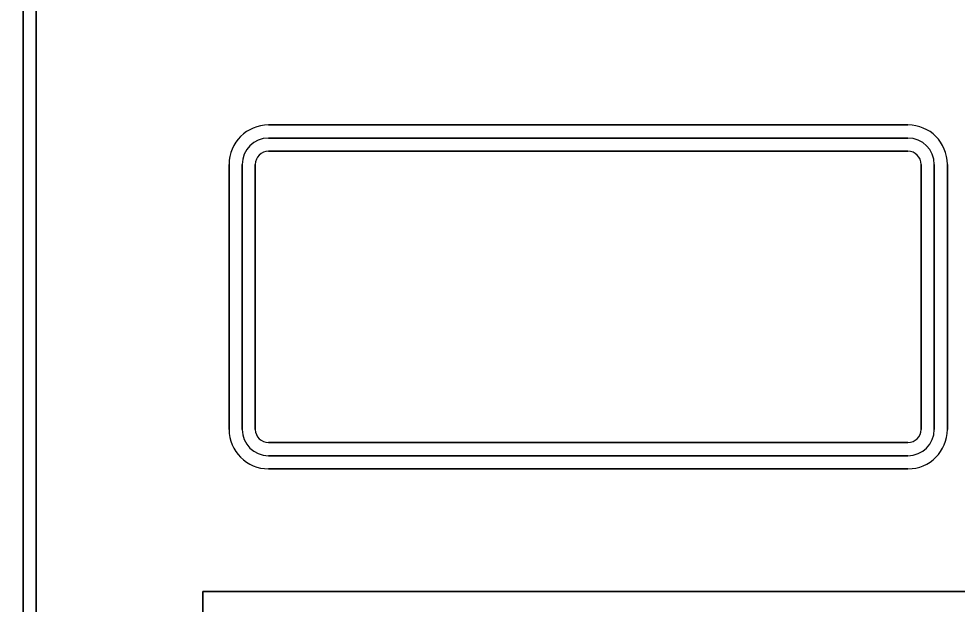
# Model space of a CAD drawing. Header units: millimetres. Extents: x -106145 to 154907, y -84585 to 152038.
# Drawn here: x 30849 to 41561, y 74265 to 80946 of the extents above; entities that cross this region are included whole.
import ezdxf

# ---------------------------------------------------------------- set-up
doc = ezdxf.new("R2010")
doc.units = ezdxf.units.MM
for name, color, linetype, lineweight in [('A-ANNO-DIMS', 211, 'Continuous', 9), ('A-ANNO-DIMS-300', 211, 'Continuous', 9), ('A-FLOR', 192, 'Continuous', 5)]:
    doc.layers.add(name, color=color, linetype=linetype, lineweight=lineweight)
doc.styles.add('RomanS', font='romans__.ttf', dxfattribs={"width": 0.8, "height": 1200})
doc.dimstyles.new('Diagonal_-_4_mm_RomanS', dxfattribs={"dimscale": 304.8, "dimtxt": 1219.023462, "dimasz": 1.476378, "dimexe": 0.984252, "dimexo": 0.0625, "dimgap": 0.19685, "dimtad": 1, "dimdec": 0, "dimzin": 0, "dimdsep": 46, "dimtxsty": 'RomanS', "dimblk1": 'OBLIQUE', "dimblk2": 'OBLIQUE', "dimsah": 1, "dimcen": 0.09, "dimdle": 2.362205, "dimazin": 0, "dimtfac": 1, "dimtdec": 4, "dimtix": 1, "dimtmove": 0, "dimatfit": 3, "dimfxl": 2.362205, "dimfxlon": 1, "dimtvp": 1, "dimtolj": 1, "dimtzin": 0, "dimarcsym": 2})

# ---------------------------------------------------------------- blocks, each defined once
blk = doc.blocks.new('MM-HOSPITAL A _ B BLOCK-2022_11_05_CENTRAL_rvt-1-Site Plan')
at = {"layer": 'A-FLOR', "color": 41}
for p, q in [((30899, 89355), (30899, 65885)), ((30899, 65885), (30899, 89355)), ((31049, 66035), (31049, 89205)), ((31049, 89205), (31049, 66035)), ((40999, 79735), (33699, 79735)), ((33699, 79735), (40999, 79735)), ((33699, 79585), (40999, 79585)), ((40999, 79585), (33699, 79585)), ((40999, 79435), (33699, 79435)), ((33699, 79435), (40999, 79435)), ((33249, 79285), (33249, 76260)), ((33249, 76260), (33249, 79285)), ((33399, 76260), (33399, 79285)), ((33399, 79285), (33399, 76260)), ((33549, 79285), (33549, 76260)), ((33549, 76260), (33549, 79285)), ((41149, 76260), (41149, 79285)), ((41149, 79285), (41149, 76260)), ((41299, 79285), (41299, 76260)), ((41299, 76260), (41299, 79285)), ((41449, 76260), (41449, 79285)), ((41449, 79285), (41449, 76260)), ((33699, 76110), (40999, 76110)), ((40999, 76110), (33699, 76110)), ((40999, 75960), (33699, 75960)), ((33699, 75960), (40999, 75960)), ((33699, 75810), (40999, 75810)), ((40999, 75810), (33699, 75810)), ((32949, 74410), (32949, 66035)), ((56859, 74410), (32949, 74410)), ((32949, 66035), (32949, 74410)), ((32949, 74410), (56859, 74410))]:
    blk.add_line(p, q, dxfattribs=at)
for centre, radius, start, end in [((33699, 79285), 450, 90, 180), ((33699, 79285), 450, 90, 180), ((40999, 79285), 450, 360, 90), ((40999, 79285), 450, 360, 90), ((33699, 79285), 300, 90, 180), ((33699, 79285), 300, 90, 180), ((40999, 79285), 300, 0, 90), ((40999, 79285), 300, 0, 90), ((33699, 79285), 150, 90, 180), ((33699, 79285), 150, 90, 180), ((40999, 79285), 150, 0, 90), ((40999, 79285), 150, 360, 90), ((33699, 76260), 450, 180, 270), ((33699, 76260), 450, 180, 270), ((33699, 76260), 300, 180, 270), ((33699, 76260), 300, 180, 270), ((33699, 76260), 150, 180, 270), ((33699, 76260), 150, 180, 270), ((40999, 76260), 450, 270, 360), ((40999, 76260), 300, 270, 0), ((40999, 76260), 150, 270, 0), ((40999, 76260), 450, 270, 360), ((40999, 76260), 300, 270, 0), ((40999, 76260), 150, 270, 0)]:
    blk.add_arc(centre, radius, start, end, dxfattribs=at)
blk = doc.blocks.new('DIMBLOCK33-Site Plan')
at = {"layer": 'A-ANNO-DIMS-300', "transparency": 16777216}
for p, q in [((-65455, 47706), (79278, 131267)), ((79014, 130283), (78504, 131167)), ((78654, 130907), (79014, 130283)), ((-64471, 47442), (-64981, 48325)), ((-64831, 48066), (-64471, 47442))]:
    blk.add_line(p, q, dxfattribs=at)
at = {"layer": 'A-ANNO-DIMS-300', "lineweight": 35, "transparency": 16777216}
for p, q in [((78654, 130907), (78737, 131214)), ((78654, 130907), (78572, 130600)), ((-64831, 48066), (-64749, 48373)), ((-64831, 48066), (-64914, 47758))]:
    blk.add_line(p, q, dxfattribs=at)
at = {"layer": 'A-ANNO-DIMS-300', "color": 0, "transparency": 16777216, "insert": (3725, 89578), "char_height": 1200, "width": 6511.94, "attachment_point": 1, "rotation": 30, "line_spacing_factor": 0.983083, "style": 'RomanS'}
blk.add_mtext('165683', dxfattribs=at)
blk = doc.blocks.new('_Oblique')
at = {"color": 0, "linetype": 'ByBlock', "lineweight": -2}
blk.add_line((-0.5, -0.5), (0.5, 0.5), dxfattribs=at)

msp = doc.modelspace()

# ---------------------------------------------------------------- block references
at = {"lineweight": 5}
msp.add_blockref('MM-HOSPITAL A _ B BLOCK-2022_11_05_CENTRAL_rvt-1-Site Plan', (0, 0), dxfattribs=at)

# ---------------------------------------------------------------- next in the draw order: dimensions: what is measured, and where the dimension line sits
at = {"layer": 'A-ANNO-DIMS'}
dim = msp.add_linear_dim(base=(78654.26, 130907.03), p1=(-64471.28, 47442.07), p2=(79014.26, 130283.49), angle=30, dimstyle='Diagonal_-_4_mm_RomanS', override={"dimpost": '<>', "dimfxl": 165682.835536}, dxfattribs=at)
dim.commit()
dim.dimension.update_dxf_attribs({"geometry": 'DIMBLOCK33-Site Plan', "text_midpoint": (6578.73, 90062.68)})

doc.saveas('drawing.dxf')
